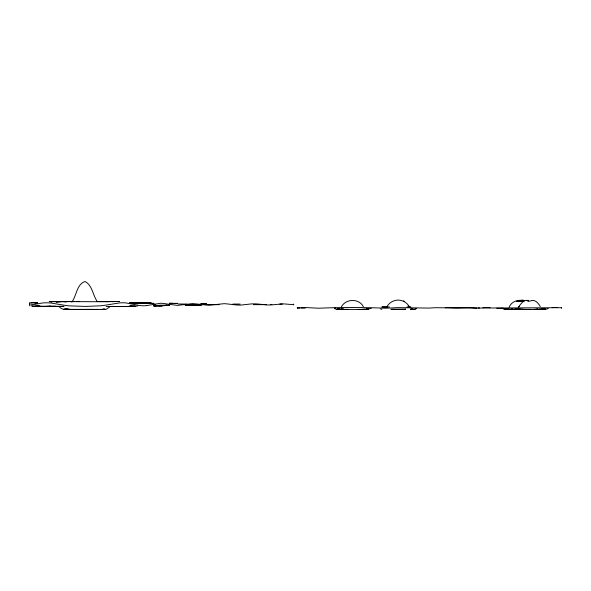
<?xml version="1.0" encoding="UTF-8"?>
<svg xmlns="http://www.w3.org/2000/svg" width="591" height="591" viewBox="0 0 591 591"><rect width="100%" height="100%" fill="white"/><g stroke="black" fill="none" stroke-linecap="round" stroke-linejoin="round"><path stroke-width="0.89" d="M71.888 302.008C76.527 295.884 76.793 284.005 85.023 281.515C92.122 284.988 92.787 294.761 96.813 300.834M341.391 306.869C345.632 298.573 359.129 298.16 363.362 306.729M386.521 307.364C391.501 297.953 404.34 297.487 409.563 307.121L408.248 305.71L409.563 307.121M509.117 307.217C511.828 300.856 518.344 299.644 524.468 300.501M387.186 306.699L387.511 306.33M518.329 307.231L519.216 306.33L518.329 307.231C521.21 303.597 524.35 298.093 529.75 301.196C534.589 298.603 537.98 302.681 540.277 306.53M110.753 306.293L106.151 309.278L102.132 309.374L104.821 309.47L103.484 309.211L104.821 309.47L104.149 309.418M339.64 308.642L336.996 309.352L334.329 308.583M548.241 308.421L545.604 309.411L508.681 309.337L511.281 309.337M509.981 309.396L504.692 309.248L514.539 309.433L516.541 308.679M371.296 308.229L366.649 309.47L339.64 309.359L348.158 309.389M507.359 308.716L506.029 309.211L508.681 309.396L503.347 309.063M38.807 305.872L34.825 306.522L30.858 305.658M536.369 309.455L537.67 309.049L533.747 309.425M414.21 309.418L410.885 309.167L414.21 309.418L416.19 308.687L414.21 309.418L410.885 309.403M135.199 306.448L137.836 305.798M366.649 309.44L368.636 309.27L365.334 309.403L368.636 309.174L358.124 309.411M367.314 309.418L365.992 309.063L368.636 309.167M166.884 305.148L161.602 305.754L153.675 305.628L161.602 305.761L166.884 305.141M523.161 309.315L513.875 309.47L511.281 308.517M527.098 309.374L513.875 309.433L523.161 309.27M513.875 309.425L515.204 309.322M342.263 309.352L340.955 309.182L343.563 309.145L336.996 309.285L343.563 309.381L340.955 309.381M195.931 304.823L185.36 305.392L195.931 304.83L193.294 304.786M514.539 309.403L516.541 309.241L514.539 309.374L515.204 309.307M65.217 309.448L63.88 309.3L70.58 309.389L63.88 309.366L67.906 309.381L66.554 309.366M108.796 301.573L119.352 301.447L96.813 301.462M118.015 301.624L119.352 301.454L114.026 301.476L119.352 301.454M146.413 305.606L160.279 303.309A24.652 24.652 0 0 1 162.259 303.309L177.448 305.407L192.636 303.575L209.14 305.207L223.664 303.73A31.227 31.227 0 0 1 225.644 303.752L235.55 304.875A37.787 37.787 0 0 0 241.49 305.015L250.732 303.988A40.195 40.195 0 0 1 257.329 303.959L266.578 304.904A43.616 43.616 0 0 0 272.517 304.816L281.759 303.959A39.981 39.981 0 0 1 284.404 303.929L293.646 304.69M53.345 306.256L34.825 306.367L63.88 306.374L53.345 306.389L58.605 306.544M164.246 305.495L153.675 305.761L164.246 305.636M201.213 303.641L206.495 303.619L201.213 303.567L206.495 303.619L201.213 303.575L203.858 303.671M201.213 303.818L206.495 303.752M193.294 305.222L185.36 305.407L201.213 305.192M115.348 301.499L119.352 301.506L114.026 301.543M479.582 307.97L451.849 307.793A75.493 75.493 0 0 0 449.869 307.867L436.003 307.712A46.246 46.246 0 0 0 434.023 307.778L430.063 308.029A39.471 39.471 0 0 1 428.083 308.074L397.706 307.608L387.836 308.155A55.074 55.074 0 0 1 385.864 308.184L384.534 308.17A86.818 86.818 0 0 1 381.86 308.074C361.204 307.313 340.46 307.29 319.805 308.184A53.899 53.899 0 0 1 317.818 308.177L306.596 307.615L297.354 308.103M34.825 306.515L40.136 306.382L32.173 306.108M48.026 306.301L45.389 306.507L63.88 306.515M151.045 303.117L145.748 302.998L151.045 303.117L155.433 304.439M129.008 306.434L106.151 306.485M151.045 303.153L129.887 302.799M201.213 303.752L203.858 303.56M141.345 302.887L148.4 302.799L129.887 302.851L143.103 302.887M65.66 301.757L49.349 301.55L107.917 301.757M54.675 301.462L49.349 301.521L55.997 301.558L49.349 301.55L54.675 301.595L49.349 301.469L53.345 301.499M148.4 302.843L129.887 302.851L140.466 302.791L137.836 302.939L140.466 302.791L138.708 302.88M482.884 307.667L486.186 307.527A39.575 39.575 0 0 1 488.166 307.556L490.146 307.675M116.678 301.476L115.348 301.558L119.352 301.565L118.015 301.499M109.667 306.507L114.026 306.478L108.796 306.5L113.154 306.419M172.158 303.294L174.803 303.53L169.521 303.449L177.448 303.478L169.521 303.294L171.279 303.449M193.294 305.141L201.213 305.133L195.931 305.082M270.538 304.454L271.86 304.38M130.774 302.88L139.587 302.873M153.675 303.294L148.4 303.294M389.462 306.988L381.86 306.988L387.836 306.951M410.885 307.002L406.94 306.98M49.349 301.521L52.008 301.816L49.349 301.521L50.678 301.484M158.949 305.643L153.675 305.695L164.246 305.599L153.675 305.473M266.578 304.646L253.369 304.653M190.649 305.407L185.36 305.399L190.649 305.407L185.36 305.362L190.649 305.407L185.36 305.325L190.649 305.392L188.004 305.237M92.964 309.389L67.906 309.418L104.821 309.396L102.132 309.344M219.039 304.668L201.871 304.668M503.347 308.221L499.388 308.303A51.328 51.328 0 0 1 497.408 308.251L496.75 308.214M116.678 306.441L112.275 306.434M124.627 306.426L116.678 306.537M106.151 301.558L110.539 301.72M531.08 309.418L528.42 309.381M63.88 309.403L66.554 308.871C63.695 310.489 60.696 308.184 58.605 306.367M174.803 303.375L177.448 303.331M232.906 304.07L240.168 304.07M185.36 305.392L188.004 305.333M71.888 301.476L74.481 301.558L63.88 301.573L66.554 301.883M153.675 305.399L169.521 305.407M69.25 301.469L71.888 301.617L66.554 301.462M172.158 303.316L169.521 303.301M410.885 309.3L413.552 309.462L412.223 309.115M534.412 309.44L535.719 309.507L535.069 309.448M279.787 304.077L282.424 304.07M30.858 302.769L37.484 302.806L30.858 302.688M178.113 303.981L186.682 304.07M561.45 307.697L478.259 308.051M518.551 309.477L519.881 309.485M111.404 306.53L114.026 306.53L108.796 306.456M334.994 308.014L335.658 308.014M96.813 309.448L92.964 309.433M100.78 309.396L102.132 309.433M408.906 306.951L410.228 306.995M305.274 307.985L301.314 307.889M297.354 307.785L299.992 307.852M536.369 309.337L544.267 309.263L542.93 308.938L545.604 309.411L540.277 309.241L545.604 309.374L541.6 309.049L545.604 309.315L542.93 308.79M391.079 309.292L405.64 309.27L391.079 309.352M96.813 309.374L98.128 309.44M124.627 306.544L123.312 306.47L135.199 306.441L127.25 306.434L132.547 306.426L129.887 305.746L135.199 306.441L128.129 306.411M132.547 302.791L134.312 302.902M120.675 306.411L121.997 306.522M111.404 301.476L113.154 301.779M380.538 308.953L381.86 309.352M29.55 303.87L33.495 304.631L40.136 303.375A28.737 28.737 0 0 1 42.766 302.976L44.731 302.828A40.306 40.306 0 0 1 51.343 303.094L65.217 305.392A92.373 92.373 0 0 0 69.25 305.865L85.717 306.426L100.78 305.791A93.843 93.843 0 0 0 104.821 305.288L119.352 302.947A35.571 35.571 0 0 1 125.935 302.917L139.801 305.525A27.777 27.777 0 0 0 146.413 305.621M561.45 307.372L561.45 308.436M297.354 307.623L297.354 308.162M293.646 304.04L293.646 304.808M29.55 302.636L29.55 305.769M552.193 307.593A52.569 52.569 0 0 1 557.483 307.608M476.937 308.155A33.879 33.879 0 0 1 475.622 308.184C467.259 307.025 458.889 308.568 450.527 307.763A45.071 45.071 0 0 0 445.245 307.748M524.468 300.546L523.818 300.937L524.468 300.546M67.906 309.152L65.217 309.204L67.906 309.152M517.879 309.056L516.541 309.344L519.216 309.285L517.879 309.078M58.605 301.491L55.997 301.957L58.605 301.521M131.66 306.249L129.887 306.53L131.66 306.249M61.213 301.506L58.605 301.92L61.213 301.536M135.199 306.131L129.887 306.352L135.199 306.131M521.853 301.011L516.541 301.344L523.161 300.959L521.853 301.011M104.821 309.285L103.484 309.462L104.821 309.285M519.216 309.123L517.879 309.3L520.538 309.27L519.216 309.137M40.136 306.19L34.825 306.404L40.136 306.19M50.678 306.249L45.389 306.507L50.678 306.249M508.681 309.233L506.029 309.425L508.681 309.233M135.199 306.271L132.547 306.522L135.199 306.33M364.669 309.285L364.019 309.352L364.669 309.285M45.389 306.419L44.081 306.53L48.026 306.53L45.389 306.411M161.602 305.532L158.949 305.761L161.602 305.532M55.997 306.337L48.026 306.441L55.997 306.337M164.246 305.584L158.949 305.473L164.246 305.584M190.649 305.237L185.36 305.325L190.649 305.237M523.161 300.28L521.853 300.361L523.161 300.294M169.521 305.229L166.884 305.399L169.521 305.229M525.783 309.411L525.126 309.448L525.783 309.411M156.305 305.636L153.675 305.761L156.305 305.687M164.246 305.288L161.602 305.407L164.246 305.288M198.569 305.082L195.931 305.2L198.569 305.082M161.602 305.303L158.949 305.407L161.602 305.754L158.949 305.407L161.602 305.303M37.484 302.762L34.825 302.865L37.484 302.828M99.443 301.484L98.128 301.528L99.443 301.521M338.325 309.344L336.996 309.381L338.983 309.44L336.996 309.13L338.325 309.396M127.25 306.463L124.627 306.53L127.25 306.463M413.552 309.381L412.887 309.359L413.552 309.381M545.604 309.292L544.267 309.315L545.604 309.292M81.588 309.448L80.923 309.455L81.588 309.455M527.756 309.462L526.441 309.455L527.756 309.47M102.132 301.528L100.78 301.528L102.132 301.528M506.029 309.352L504.692 309.344L506.029 309.396M79.608 301.536L77.037 301.506L79.608 301.536M148.4 302.887L145.748 302.784L148.4 302.91M363.362 309.344L362.704 309.322L363.362 309.359M405.64 309.292L404.99 309.27L405.64 309.292M148.4 302.961L145.748 302.828L148.4 302.961M540.277 309.337L538.97 309.263L540.277 309.374M188.004 305.407L185.36 305.237L188.004 305.414M37.484 306.5L34.825 306.234L37.484 306.507M512.574 309.374L511.281 309.263L512.574 309.389M339.64 309.448L338.983 309.389L339.64 309.462M42.766 306.507L41.451 306.389L42.766 306.522M52.008 301.617L50.678 301.454L52.008 301.617M69.25 309.411L67.906 309.241L69.25 309.425M506.029 309.248L504.692 309.071L506.029 309.27M57.733 301.816L55.997 301.543L57.733 301.794M412.223 309.352L410.885 309.012L412.223 309.359M528.42 301.026L527.098 300.62L528.42 301.026M404.34 301.469L403.69 300.996L404.34 301.484"/></g></svg>
